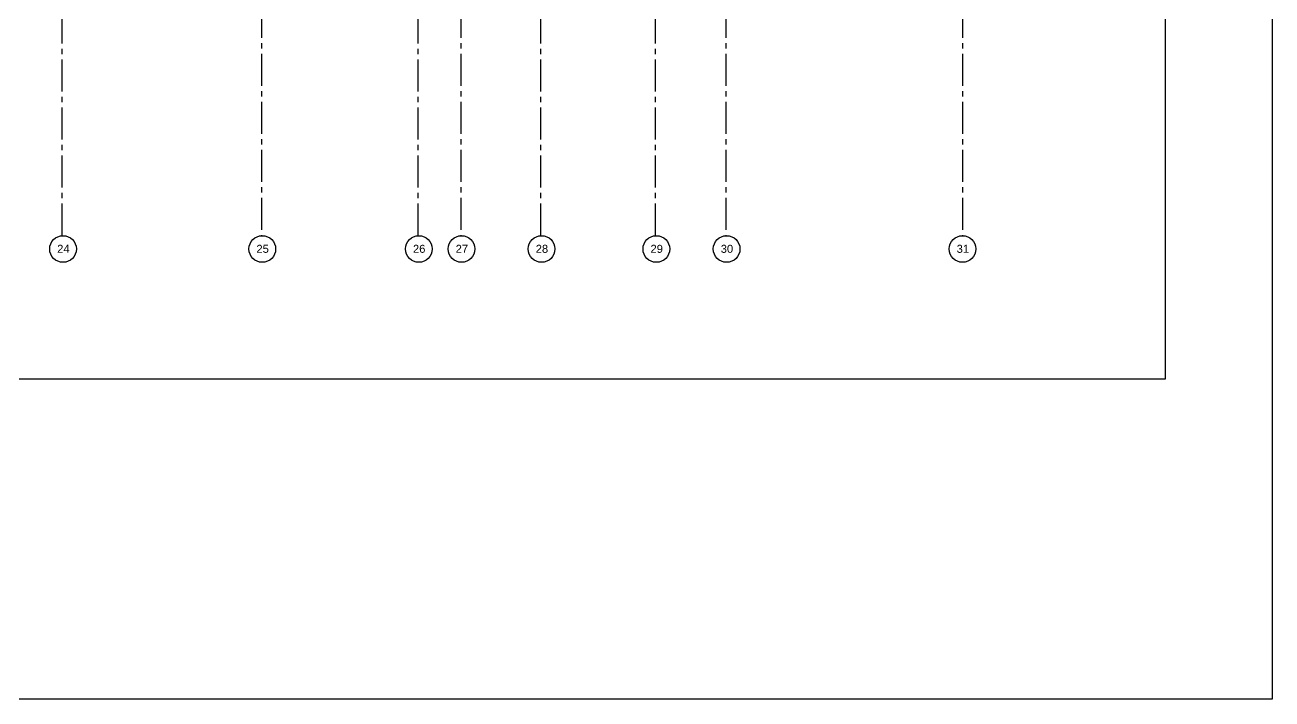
# Model space of a CAD drawing. Header units: inches. Extents: x -3700 to 367, y -844 to 2341.
# Drawn here: x -1054 to 348, y -844 to -86 of the extents above; entities that cross this region are included whole.
import ezdxf
from ezdxf.enums import TextEntityAlignment as Align

# ---------------------------------------------------------------- set-up
doc = ezdxf.new("R2010")
doc.units = ezdxf.units.IN
doc.header["$LTSCALE"] = 48
doc.header["$MEASUREMENT"] = 0
doc.linetypes.add('1112 - 0-Base$0$CENTER2', pattern=[1.125, 0.75, -0.125, 0.125, -0.125])
doc.linetypes.add('1112 - 0-Base$0$HIDDEN', pattern=[0.375, 0.25, -0.125])
doc.layers.add('1112 - 0-Base$0$A-ANNO-NPLT', color=151, linetype='Continuous', plot=False)
doc.layers.add('1112 - 0-Base$0$A-Grid(3-32)', color=8, linetype='1112 - 0-Base$0$CENTER2')
doc.layers.add('1112 - 0-Base$0$S-Grid-Iden', color=2, linetype='Continuous')
doc.styles.add('1112 - 0-Base$0$Standard', font='arial.ttf')

# ---------------------------------------------------------------- blocks, each defined once
blk = doc.blocks.new('1112 - 0-Base$0$Column Bubble')
blk.add_circle((-0.004, -0.002), 0.156)
at = {"style": '1112 - 0-Base$0$Standard'}
blk.add_attdef('XX', text='', height=0.0938, dxfattribs=at).set_placement((0, 0), align=Align.MIDDLE_CENTER)
blk = doc.blocks.new('1112 - 0-Base$0$1ST FLOOR - STRUCTURAL GRID')
at = {"layer": '1112 - 0-Base$0$A-Grid(3-32)'}
for p, q in [((4672.5, -9520.7), (4672.5, -7426)), ((4896.5, -7426), (4896.5, -9520.7)), ((5072.5, -9520.7), (5072.5, -7426)), ((5120.5, -7426), (5120.5, -9520.7)), ((5210.5, -9520.7), (5210.5, -7426)), ((5339.5, -9520.7), (5339.5, -7426)), ((5418.5, -7426), (5418.5, -9520.7)), ((5684.5, -7426), (5684.5, -9520.7))]:
    blk.add_line(p, q, dxfattribs=at)
at = {"layer": '1112 - 0-Base$0$S-Grid-Iden', "xscale": 96, "yscale": 96, "zscale": 96}
for p, values in [((4673.7, -9535.5), {'XX': '24'}), ((4897.7, -9535.5), {'XX': '25'}), ((5073.7, -9535.5), {'XX': '26'}), ((5121.7, -9535.5), {'XX': '27'}), ((5211.7, -9535.5), {'XX': '28'}), ((5340.7, -9535.5), {'XX': '29'}), ((5419.7, -9535.5), {'XX': '30'}), ((5684.9, -9535.5), {'XX': '31'})]:
    blk.add_blockref('1112 - 0-Base$0$Column Bubble', p, dxfattribs=at).add_auto_attribs(values)

msp = doc.modelspace()

# ---------------------------------------------------------------- linework, layer by layer
at = {"layer": '1112 - 0-Base$0$A-ANNO-NPLT'}
for points in [[(-3700, -844.3), (-3700, 2131.7), (348, 2131.7), (348, -844.3)], [(-3580, -484.3), (-3580, 1771.7), (228, 1771.7), (228, -484.3)]]:
    msp.add_lwpolyline(points, close=True, dxfattribs=at)

# ---------------------------------------------------------------- block references
at = {"linetype": '1112 - 0-Base$0$HIDDEN'}
msp.add_blockref('1112 - 0-Base$0$1ST FLOOR - STRUCTURAL GRID', (-5684.5, 9197.8), dxfattribs=at)

doc.saveas('drawing.dxf')
